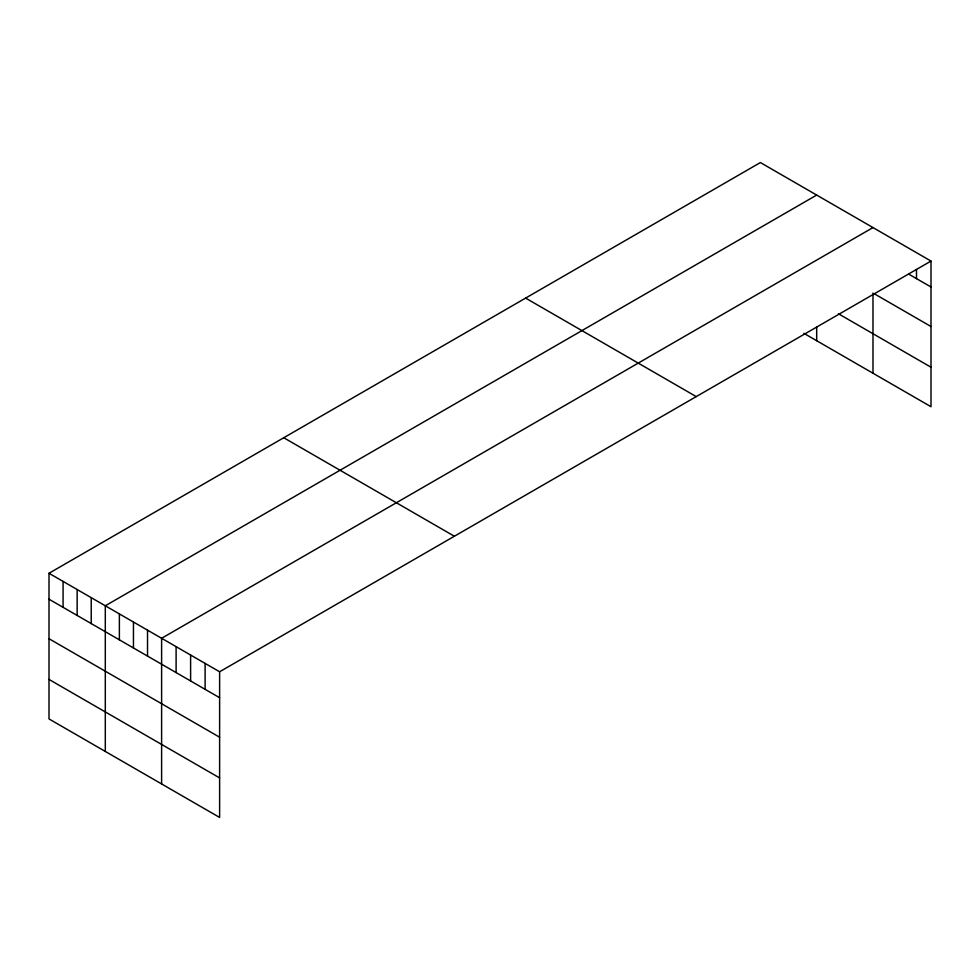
<?xml version="1.0" encoding="UTF-8"?>
<svg xmlns="http://www.w3.org/2000/svg" width="980" height="980" viewBox="0 0 980 980"><rect width="100%" height="100%" fill="white"/><g stroke="black" fill="none" stroke-linecap="round" stroke-linejoin="round"><path stroke-width="1.47" d="M49 573.276L219.618 671.778L219.618 817.442L49 718.928L49 573.276L760.382 162.558L931 261.072L931 406.725L803.894 333.335M816.683 195.069L105.301 605.787L105.301 751.439M872.984 227.581L161.614 638.286L161.614 783.951M219.618 671.778L931 261.072M908.583 274.057L931 286.993M874.307 293.779L931 326.512M838.439 313.772L931 367.218M525.623 298.104L696.241 396.606M283.759 437.741L454.377 536.244M49 599.197L219.618 697.711M49 638.715L219.618 737.217M49 679.422L219.618 777.924M916.496 269.476L916.496 278.626M872.984 293.008L872.984 373.233M816.683 327.051L816.683 340.721M205.114 663.411L205.114 689.332M190.61 655.032L190.61 680.965M176.106 646.665L176.106 672.586M147.527 630.164L147.527 656.086M133.452 622.03L133.452 647.964M119.376 613.909L119.376 639.83M91.226 597.653L91.226 623.586M77.151 589.531L77.151 615.452M63.075 581.397L63.075 607.331"/></g></svg>
